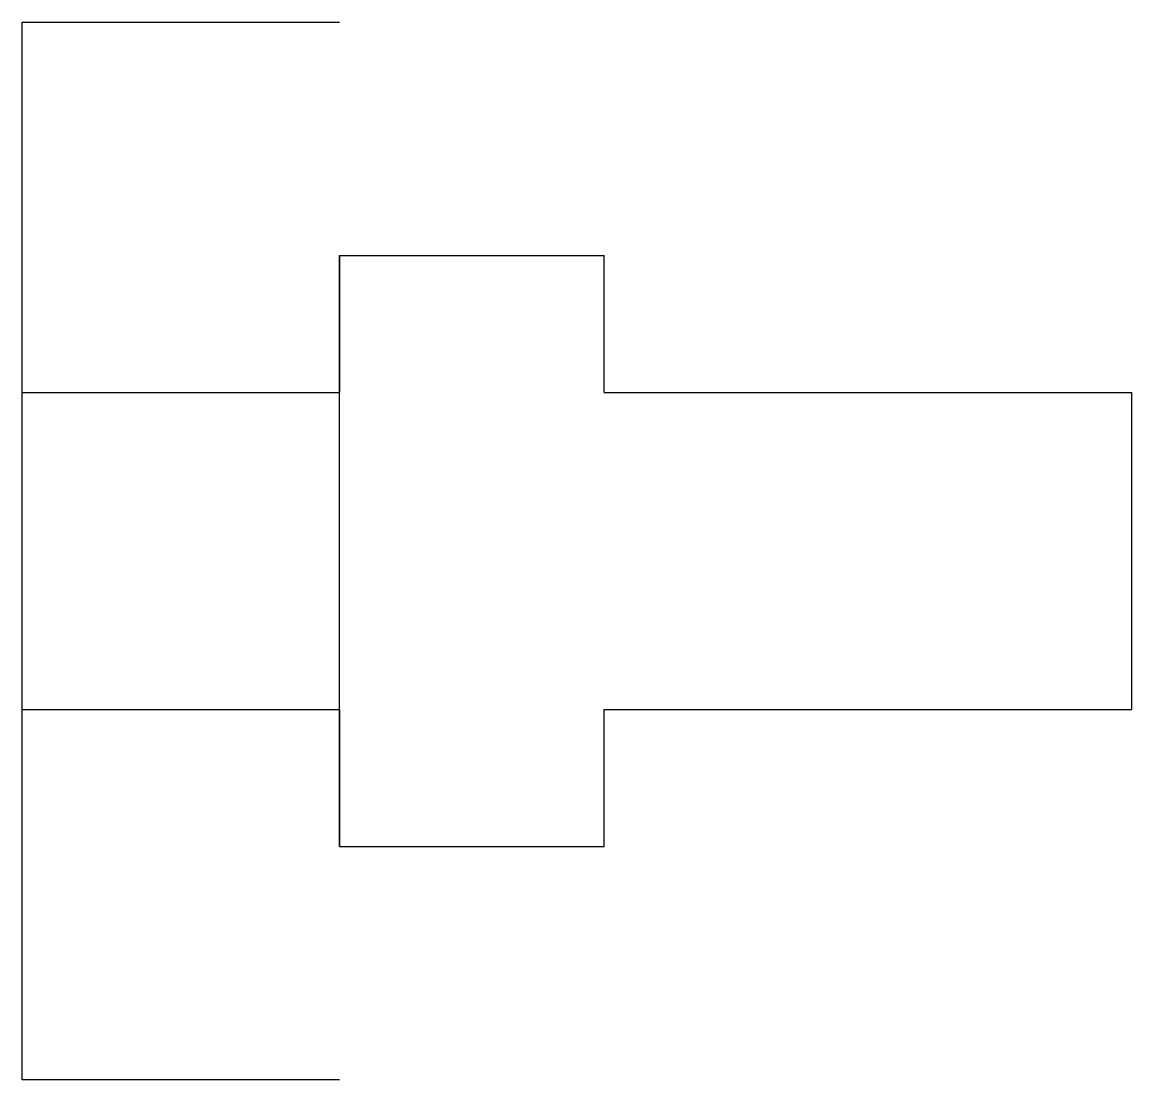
# Model space of a CAD drawing. Header units: millimetres. Extents: x -43 to 314, y -42 to 97.
# Drawn here: x 303.25 to 313.74, y 28.93 to 38.93 of the extents above.
import ezdxf

# ---------------------------------------------------------------- set-up
doc = ezdxf.new("R2010")
doc.units = ezdxf.units.MM

msp = doc.modelspace()

# ---------------------------------------------------------------- linework, layer by layer
for p, q in [((306.255, 36.723), (306.255, 35.428)), ((306.255, 35.428), (306.255, 36.723)), ((306.255, 36.723), (308.755, 36.723)), ((308.755, 35.428), (308.755, 36.723)), ((303.255, 32.428), (303.255, 35.428)), ((303.255, 35.428), (306.255, 35.428)), ((306.255, 32.428), (306.255, 35.428)), ((308.755, 35.428), (311.755, 35.428)), ((311.755, 35.428), (313.745, 35.428)), ((313.745, 32.428), (313.745, 35.428)), ((303.255, 32.428), (306.255, 32.428)), ((306.255, 32.428), (306.255, 31.133)), ((306.255, 32.428), (306.255, 31.133)), ((308.755, 31.133), (308.755, 32.428)), ((308.755, 32.428), (311.755, 32.428)), ((311.755, 32.428), (313.745, 32.428)), ((306.255, 31.133), (308.755, 31.133))]:
    msp.add_line(p, q)
for points in [[(306.255, 28.928), (303.255, 28.928), (303.255, 38.928), (306.255, 38.928)], [(306.255, 35.428), (306.255, 36.723)], [(306.255, 31.133), (306.255, 32.428)]]:
    msp.add_lwpolyline(points)

doc.saveas('drawing.dxf')
